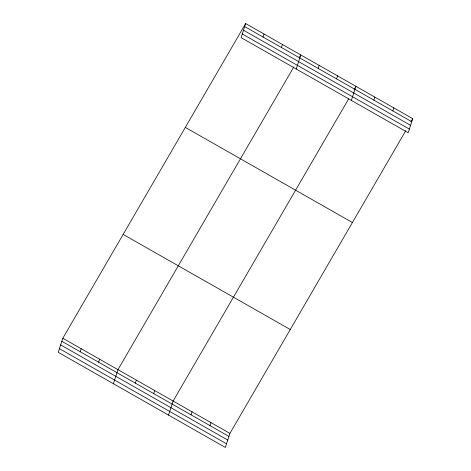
<?xml version="1.0" encoding="UTF-8"?>
<svg xmlns="http://www.w3.org/2000/svg" width="471" height="471" viewBox="0 0 471 471"><rect width="100%" height="100%" fill="white"/><g stroke="black" fill="none" stroke-linecap="round" stroke-linejoin="round"><path stroke-width="0.71" d="M245.65 23.55L241.081 37.609L408.18 132.734L412.749 118.674L245.65 23.55L62.82 338.266L58.251 352.326L225.35 447.45L229.919 433.391L405.802 130.632M80.217 351.749L81.2 348.728M98.604 362.211L99.581 359.19M113.393 383.718L117.962 369.658L293.845 66.9M135.365 383.141L136.343 380.121M263.048 37.032L264.031 34.012M153.746 393.603L154.724 390.583M281.428 47.494L282.412 44.48M168.536 415.11L173.104 401.045L348.622 98.922M296.224 69.002L300.792 54.942L299.326 57.456M191.061 414.845L192.044 411.831M318.19 68.425L319.173 65.404M210.001 425.625L210.984 422.611M336.571 78.887L337.554 75.866M351.366 100.394L355.935 86.334L354.104 89.478M373.892 100.129L374.875 97.114M392.832 110.915L393.809 107.894M410.918 121.824L412.749 118.674M244.667 26.57L411.766 121.695M243.483 30.215L410.582 125.339M242.265 33.965L409.364 129.089M185.315 127.406L352.414 222.53M123.155 234.411L290.254 329.535M62.82 338.266L229.919 433.391M61.836 341.281L228.941 436.411M60.653 344.925L227.758 440.049M59.434 348.681L226.533 443.806"/></g></svg>
